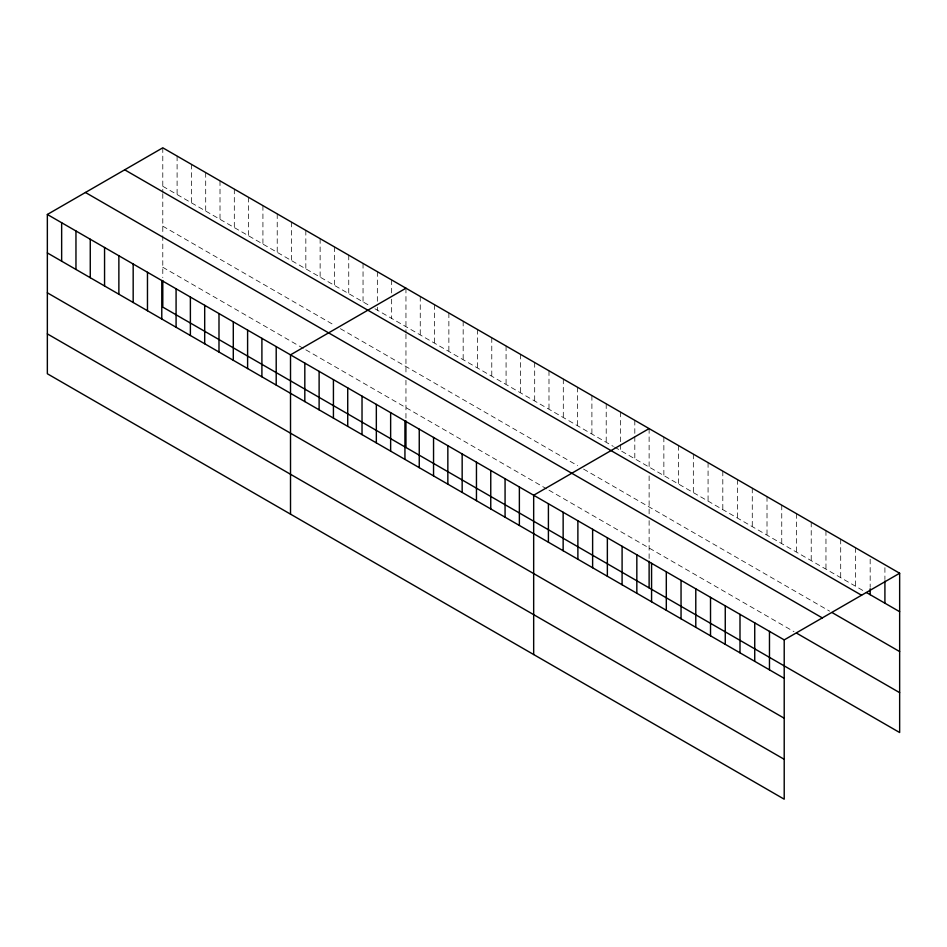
<?xml version="1.0" encoding="UTF-8"?>
<svg xmlns="http://www.w3.org/2000/svg" width="947" height="947" viewBox="0 0 947 947"><rect width="100%" height="100%" fill="white"/><g stroke="black" fill="none" stroke-linecap="round" stroke-linejoin="round"><path stroke-width="0.71" stroke-dasharray="4.74 3.55" d="M162.789 186.287L370.194 306.023M374.965 308.781L613.36 446.416M614.556 447.102L864.031 591.141M162.789 226.155L334.433 325.259M340.399 328.692L577.599 465.64M583.565 469.085L829.643 611.158M162.789 267.243L303.442 348.449M305.834 349.822L546.608 488.83M548.988 490.203L794.036 631.685M884.912 567.691L884.912 579.528M870.175 559.18L870.175 587.294M855.437 547.709L855.437 586.181M840.699 539.21L840.699 577.67M825.962 530.699L825.962 569.159M811.224 522.188L811.224 560.648M796.486 513.676L796.486 552.148M781.749 505.165L781.749 543.637M767.011 496.666L767.011 535.126M752.273 488.155L752.273 526.615M737.547 479.644L737.547 518.116M722.81 471.133L722.81 509.604M708.072 462.633L708.072 501.093M693.334 454.122L693.334 492.582M678.597 445.611L678.597 484.083M663.859 437.1L663.859 475.572M649.121 428.6L649.121 470.02M649.121 475.927L649.121 516.517M649.121 520.625L649.121 559.831M634.81 420.338L634.81 435.135M634.81 436.614L634.81 458.798M620.51 412.075L620.51 443.149M620.51 444.628L620.51 450.547M606.21 403.824L606.21 442.285M591.899 395.562L591.899 434.034M577.599 387.299L577.599 425.771M563.299 379.049L563.299 417.509M548.988 370.786L548.988 409.258M534.688 362.535L534.688 400.995M520.388 354.273L520.388 392.733M506.077 346.01L506.077 384.482M491.777 337.759L491.777 376.219M477.477 329.497L477.477 367.969M463.166 321.234L463.166 359.706M448.866 312.983L448.866 351.444M434.566 304.721L434.566 343.193M420.255 296.47L420.255 334.93M405.955 288.208L405.955 332.575M405.955 334.054L405.955 374.763M405.955 380.244L405.955 419.438M391.656 279.945L391.656 293.262M391.656 299.181L391.656 318.417M377.344 271.694L377.344 301.276M377.344 307.195L377.344 310.154M363.044 263.432L363.044 301.892M348.745 255.169L348.745 293.641M334.433 246.918L334.433 285.378M320.133 238.656L320.133 277.128M305.834 230.405L305.834 268.865M291.522 222.143L291.522 260.603M277.222 213.88L277.222 252.352M262.923 205.629L262.923 244.089M248.611 197.367L248.611 235.827M234.311 189.104L234.311 227.576M220.012 180.853L220.012 219.313M205.7 172.591L205.7 211.063M191.401 164.34L191.401 202.8M177.101 156.077L177.101 194.537M162.789 147.815L162.789 192.194M162.789 193.673L162.789 234.371M162.789 235.744L162.789 277.578"/><path stroke-width="1.42" d="M47.35 214.472L784.211 639.888L784.211 799.185L47.35 373.757L47.35 214.472L162.789 147.815L899.65 573.243L899.65 732.528L162.789 307.112L162.789 280.525M405.955 288.208L290.516 354.853L290.516 514.15M649.121 428.6L533.67 495.245L533.67 654.543M784.211 639.888L899.65 573.243M866.493 592.562L899.65 611.703M124.696 169.809L861.557 595.237M832.105 612.579L899.65 651.572M85.443 192.478L822.304 617.894M796.486 633.093L899.65 692.659M47.35 252.932L784.211 678.36M47.35 292.812L784.211 718.228M47.35 333.889L784.211 759.305M884.912 581.008L884.912 603.192M870.175 588.774L870.175 594.692M769.473 631.377L769.473 669.849M754.735 622.877L754.735 661.337M739.998 614.366L739.998 652.826M725.26 605.855L725.26 644.315M710.522 597.344L710.522 635.816M695.785 588.833L695.785 627.305M681.047 580.333L681.047 618.793M666.309 571.822L666.309 610.282M651.572 563.311L651.572 601.783M649.121 561.311L649.121 587.886M636.834 554.8L636.834 593.272M622.096 546.301L622.096 584.761M607.358 537.789L607.358 576.25M592.621 529.278L592.621 567.75M577.883 520.767L577.883 559.239M563.145 512.268L563.145 550.728M548.408 503.757L548.408 542.217M519.37 486.983L519.37 525.455M505.071 478.732L505.071 517.192M490.759 470.47L490.759 508.941M476.459 462.219L476.459 500.679M462.16 453.956L462.16 492.416M447.848 445.694L447.848 484.166M433.548 437.443L433.548 475.903M419.249 429.18L419.249 467.652M405.955 420.918L405.955 447.505M404.937 420.918L404.937 459.39M390.638 412.667L390.638 451.127M376.338 404.405L376.338 442.876M362.026 396.154L362.026 434.614M347.727 387.891L347.727 426.351M333.427 379.629L333.427 418.101M319.115 371.378L319.115 409.838M304.816 363.115L304.816 401.587M276.204 346.602L276.204 385.062M261.905 338.339L261.905 376.811M247.605 330.089L247.605 368.549M233.293 321.826L233.293 360.286M218.994 313.564L218.994 352.035M204.694 305.313L204.694 343.773M190.383 297.05L190.383 335.51M176.083 288.788L176.083 327.26M161.783 280.537L161.783 318.997M147.472 272.274L147.472 310.746M133.172 264.024L133.172 302.484M118.872 255.761L118.872 294.221M104.561 247.498L104.561 285.97M90.261 239.248L90.261 277.708M75.961 230.985L75.961 269.445M61.65 222.723L61.65 261.194"/></g></svg>
